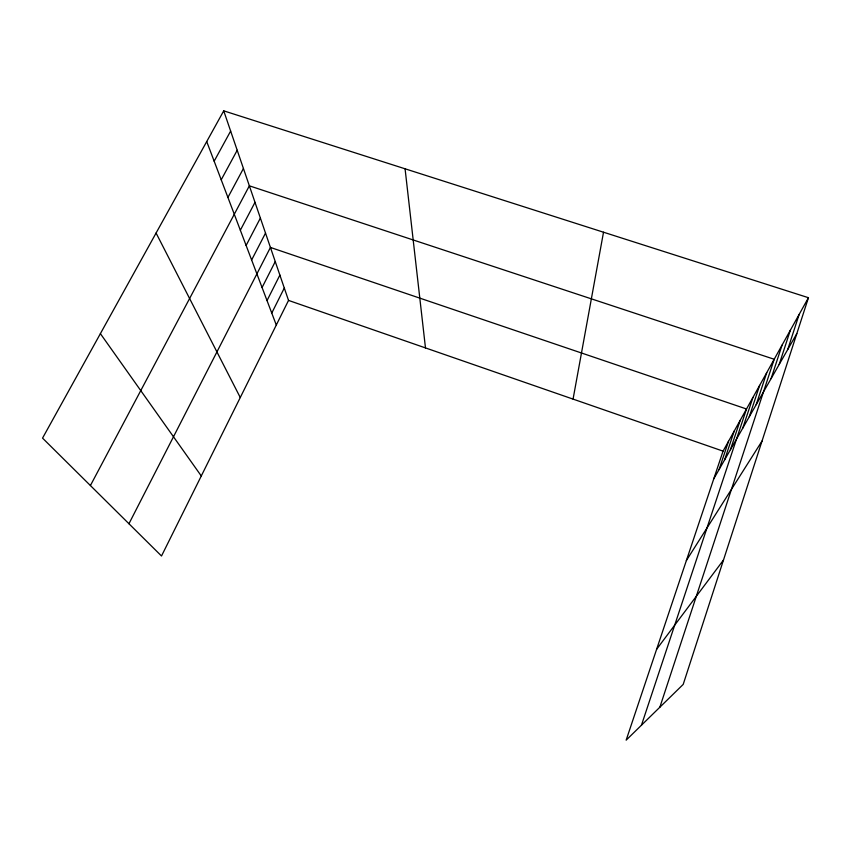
<?xml version="1.0" encoding="UTF-8"?>
<svg xmlns="http://www.w3.org/2000/svg" width="851" height="851" viewBox="0 0 851 851"><rect width="100%" height="100%" fill="white"/><g stroke="black" fill="none" stroke-linecap="round" stroke-linejoin="round"><path stroke-width="1.28" d="M573.063 399.108L603.519 232.217M787.739 349.506L799.142 314.434M808.45 297.712L683.204 684.395L626.155 740.157L723.052 451.136L808.45 297.712L223.728 110.843L42.55 438.116L161.509 556.001L288.532 300.414L223.728 110.843M779.176 364.473L790.356 330.209M659.855 707.213L774.197 359.26L249.364 185.826L90.408 485.549M771.091 378.61L782.058 345.134M749.295 416.703L759.656 385.375M756.177 404.672L766.74 372.653M641.452 725.212L746.508 408.991L270.427 247.439L128.948 523.737M742.753 428.149L752.922 397.47M719.063 469.571L728.509 441.329M724.605 459.87L734.222 431.053M730.424 449.7L740.221 420.288M271.767 313.062L284.298 288.021M267.033 300.573L279.883 275.086M262.076 287.521L275.256 261.576M251.63 259.991L265.523 233.089M246.12 245.46L260.385 218.069M240.344 230.227L255.002 202.336M227.919 197.453L243.439 168.487M221.217 179.795L237.206 150.255M214.165 161.19L230.642 131.075M713.766 478.826L796.813 333.645M686.363 560.554L762.017 441.073M656.621 649.292L723.488 560.011M288.532 300.414L723.052 451.136M100.386 333.635L201.283 475.975M156.084 233.025L240.269 397.534M206.719 141.564L276.298 325.029M405.076 168.796L425.479 347.91"/></g></svg>
